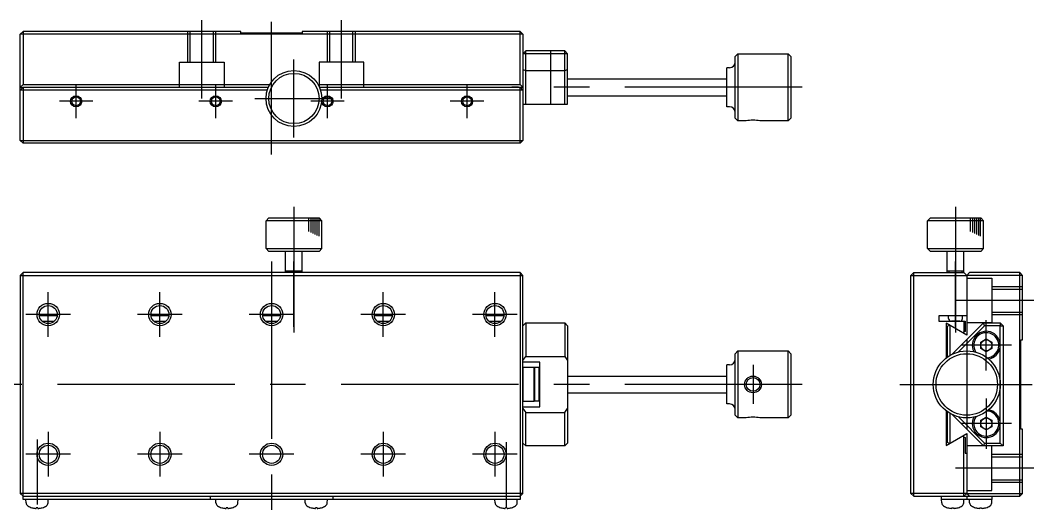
# Model space of a CAD drawing. Extents: x 1 to 273, y 0 to 197.
# Drawn here: x 91.3 to 272.7, y 109.1 to 196.9 of the extents above; entities that cross this region are included whole.
import ezdxf

# ---------------------------------------------------------------- set-up
doc = ezdxf.new("R2010")
doc.units = 0
doc.linetypes.add('CENTER', pattern=[50.8, 31.75, -6.35, 6.35, -6.35])
doc.linetypes.add('DASHED', pattern=[19.05, 12.7, -6.35])
doc.layers.get('0').update_dxf_attribs({"linetype": 'CONTINUOUS'})
doc.layers.add('CENTER', color=1, linetype='CENTER')

msp = doc.modelspace()

# ---------------------------------------------------------------- linework, layer by layer
at = {"color": 7, "linetype": 'CONTINUOUS'}
for p, q in [((91.76, 194.9), (91.26, 194.4)), ((91.26, 175.4), (91.26, 194.4)), ((181.26, 194.4), (91.26, 194.4)), ((130.76, 194.9), (91.76, 194.9)), ((91.76, 194.9), (91.76, 185.4)), ((130.76, 194.6), (130.76, 194.9)), ((141.76, 194.6), (130.76, 194.6)), ((180.76, 194.9), (141.76, 194.9)), ((141.76, 194.9), (141.76, 194.6)), ((181.26, 194.4), (180.76, 194.9)), ((180.76, 185.4), (180.76, 194.9)), ((181.26, 194.4), (181.26, 175.4)), ((181.76, 191.4), (181.26, 190.9)), ((189.26, 190.9), (181.26, 190.9)), ((188.76, 191.4), (181.76, 191.4)), ((181.76, 181.9), (181.76, 191.4)), ((186.26, 181.9), (186.26, 191.4)), ((189.26, 190.9), (188.76, 191.4)), ((188.76, 181.9), (188.76, 191.4)), ((189.26, 181.9), (189.26, 190.9)), ((219.26, 190.4), (219.76, 190.9)), ((219.76, 190.9), (228.76, 190.9)), ((219.76, 190.9), (219.76, 178.9)), ((228.76, 190.9), (229.26, 190.4)), ((228.76, 178.9), (228.76, 190.9)), ((219.26, 179.4), (219.26, 190.4)), ((229.26, 190.4), (229.26, 179.4)), ((181.26, 188.1), (181.76, 187.9)), ((181.76, 187.9), (188.76, 187.9)), ((188.76, 187.9), (189.26, 188.1)), ((217.76, 181.4), (217.76, 188.4)), ((218.26, 188.4), (217.76, 188.4)), ((91.76, 185.4), (91.26, 184.9)), ((91.76, 185.4), (135.93, 185.4)), ((144.59, 185.4), (180.76, 185.4)), ((180.76, 185.4), (181.26, 184.9)), ((189.26, 186.4), (217.76, 186.4)), ((91.26, 184.4), (91.76, 184.9)), ((91.26, 184.9), (135.68, 184.9)), ((135.49, 184.4), (91.26, 184.4)), ((91.76, 184.9), (91.76, 174.9)), ((144.85, 184.9), (181.26, 184.9)), ((181.26, 184.4), (145.03, 184.4)), ((180.76, 184.9), (181.26, 184.4)), ((180.76, 174.9), (180.76, 184.9)), ((189.26, 183.4), (217.76, 183.4)), ((181.26, 181.9), (189.26, 181.9)), ((218.26, 181.4), (217.76, 181.4)), ((219.76, 178.9), (219.26, 179.4)), ((221.24, 178.9), (219.76, 178.9)), ((228.76, 178.9), (223.69, 178.9)), ((229.26, 179.4), (228.76, 178.9)), ((91.76, 174.9), (91.26, 175.4)), ((91.26, 175.4), (181.26, 175.4)), ((180.76, 174.9), (91.76, 174.9)), ((181.26, 175.4), (180.76, 174.9)), ((135.76, 161.54), (135.26, 161.04)), ((135.76, 161.54), (144.76, 161.54)), ((144.76, 161.54), (145.26, 161.04)), ((254.23, 161.54), (253.73, 161.04)), ((254.23, 161.54), (263.23, 161.54)), ((263.23, 161.54), (263.73, 161.04)), ((145.26, 161.04), (135.26, 161.04)), ((135.26, 156.04), (135.26, 161.04)), ((145.26, 156.04), (145.26, 161.04)), ((263.73, 161.04), (253.73, 161.04)), ((253.73, 156.04), (253.73, 161.04)), ((263.73, 156.04), (263.73, 161.04)), ((135.26, 156.04), (145.26, 156.04)), ((135.76, 155.54), (135.26, 156.04)), ((144.76, 155.54), (135.76, 155.54)), ((138.76, 151.74), (138.76, 155.54)), ((141.76, 151.74), (141.76, 155.54)), ((144.76, 155.54), (145.26, 156.04)), ((253.73, 156.04), (263.73, 156.04)), ((254.23, 155.54), (253.73, 156.04)), ((263.23, 155.54), (254.23, 155.54)), ((257.23, 151.74), (257.23, 155.54)), ((260.23, 151.74), (260.23, 155.54)), ((263.23, 155.54), (263.73, 156.04)), ((91.76, 151.74), (91.26, 151.24)), ((91.26, 151.24), (91.26, 112.24)), ((91.26, 151.24), (181.26, 151.24)), ((180.76, 151.74), (91.76, 151.74)), ((91.76, 111.14), (91.76, 151.74)), ((138.76, 152.04), (141.76, 152.04)), ((181.26, 151.24), (180.76, 151.74)), ((180.76, 151.74), (180.76, 111.14)), ((181.26, 112.24), (181.26, 151.24)), ((250.73, 151.24), (251.23, 151.74)), ((250.73, 112.24), (250.73, 151.24)), ((250.73, 151.24), (260.73, 151.24)), ((251.23, 151.74), (260.23, 151.74)), ((251.23, 111.74), (251.23, 151.74)), ((257.23, 152.04), (260.23, 152.04)), ((260.23, 151.74), (260.73, 151.24)), ((261.23, 151.74), (260.73, 151.24)), ((260.73, 151.24), (260.73, 140.56)), ((270.73, 151.24), (260.73, 151.24)), ((260.73, 151.24), (260.73, 144.04)), ((270.23, 151.74), (261.23, 151.74)), ((270.73, 151.24), (270.23, 151.74)), ((270.23, 111.74), (270.23, 151.74)), ((270.73, 139.74), (270.73, 151.24)), ((97.87, 144.04), (94.66, 144.04)), ((117.87, 144.04), (114.66, 144.04)), ((137.87, 144.04), (134.66, 144.04)), ((157.87, 144.04), (154.66, 144.04)), ((177.87, 144.04), (174.66, 144.04)), ((260.73, 144.04), (255.73, 144.04)), ((255.73, 144.04), (255.73, 143.04)), ((257.48, 143.54), (257.48, 144.04)), ((259.98, 143.54), (259.98, 144.04)), ((95.17, 143.04), (97.35, 143.04)), ((115.17, 143.04), (117.35, 143.04)), ((135.17, 143.04), (137.35, 143.04)), ((155.17, 143.04), (157.35, 143.04)), ((175.17, 143.04), (177.35, 143.04)), ((181.26, 142.24), (181.76, 142.74)), ((181.76, 142.74), (188.76, 142.74)), ((181.76, 142.74), (181.76, 136.74)), ((188.76, 142.74), (189.26, 142.24)), ((188.76, 142.74), (188.76, 136.74)), ((189.26, 142.24), (189.26, 121.24)), ((255.73, 143.04), (260.43, 143.04)), ((260.73, 140.56), (257.03, 142.69)), ((257.03, 142.69), (257.03, 136.47)), ((257.66, 142.33), (257.23, 142.08)), ((257.23, 142.08), (257.23, 136.62)), ((257.73, 142.29), (257.73, 136.94)), ((259.48, 143.04), (257.98, 143.04)), ((258.14, 137.16), (263.73, 142.74)), ((263.93, 142.24), (259.25, 137.56)), ((260.23, 143.04), (260.23, 141.11)), ((260.43, 143.04), (260.43, 141.23)), ((263.73, 142.74), (266.73, 142.74)), ((263.93, 142.24), (263.73, 142.74)), ((266.73, 142.24), (263.93, 142.24)), ((266.73, 142.74), (267.23, 142.24)), ((266.73, 142.74), (266.73, 142.24)), ((266.73, 121.24), (266.73, 142.24)), ((266.73, 142.24), (267.23, 142.24)), ((267.23, 142.24), (267.23, 120.74)), ((260.43, 141.23), (259.99, 140.98)), ((263.23, 139.32), (264.23, 139.9)), ((264.23, 139.9), (265.23, 139.32)), ((270.43, 123.74), (270.43, 139.74)), ((270.43, 139.74), (270.73, 139.74)), ((263.23, 138.17), (263.23, 139.32)), ((264.23, 137.59), (263.23, 138.17)), ((265.23, 138.17), (264.23, 137.59)), ((265.23, 139.32), (265.23, 138.17)), ((181.26, 136.04), (181.76, 136.74)), ((181.76, 136.74), (188.76, 136.74)), ((188.76, 136.74), (189.26, 136.04)), ((219.26, 137.24), (219.76, 137.74)), ((219.26, 126.24), (219.26, 137.24)), ((219.76, 137.74), (228.76, 137.74)), ((219.76, 137.74), (219.76, 125.74)), ((228.76, 137.74), (229.26, 137.24)), ((228.76, 125.74), (228.76, 137.74)), ((229.26, 137.24), (229.26, 126.24)), ((184.26, 135.74), (181.26, 135.74)), ((183.26, 134.74), (181.26, 134.74)), ((181.26, 134.74), (181.26, 128.74)), ((183.26, 128.74), (183.26, 134.74)), ((183.26, 134.64), (183.36, 134.74)), ((183.36, 134.74), (183.36, 128.74)), ((184.16, 134.74), (183.36, 134.74)), ((184.16, 128.74), (184.16, 134.74)), ((184.26, 134.64), (184.16, 134.74)), ((184.26, 127.74), (184.26, 135.74)), ((217.76, 128.24), (217.76, 135.24)), ((218.26, 135.24), (217.76, 135.24)), ((189.26, 133.24), (217.76, 133.24)), ((183.26, 128.84), (183.36, 128.74)), ((184.26, 128.84), (184.16, 128.74)), ((189.26, 130.24), (217.76, 130.24)), ((181.26, 128.74), (183.26, 128.74)), ((181.26, 127.74), (184.26, 127.74)), ((181.26, 127.45), (181.76, 126.74)), ((184.16, 128.74), (183.36, 128.74)), ((188.76, 126.74), (189.26, 127.45)), ((218.26, 128.24), (217.76, 128.24)), ((181.76, 120.74), (181.76, 126.74)), ((181.76, 126.74), (188.76, 126.74)), ((188.76, 120.74), (188.76, 126.74)), ((219.76, 125.74), (219.26, 126.24)), ((221.24, 125.74), (219.76, 125.74)), ((228.76, 125.74), (223.69, 125.74)), ((229.26, 126.24), (228.76, 125.74)), ((257.03, 127.02), (257.03, 120.79)), ((257.23, 126.87), (257.23, 121.41)), ((257.73, 126.55), (257.73, 121.2)), ((258.14, 126.33), (263.73, 120.74)), ((259.25, 125.93), (263.93, 121.24)), ((263.23, 125.32), (264.23, 125.9)), ((263.23, 124.17), (263.23, 125.32)), ((264.23, 125.9), (265.23, 125.32)), ((265.23, 125.32), (265.23, 124.17)), ((264.23, 123.59), (263.23, 124.17)), ((265.23, 124.17), (264.23, 123.59)), ((270.73, 123.74), (270.43, 123.74)), ((270.73, 112.24), (270.73, 123.74)), ((257.03, 120.79), (260.73, 122.93)), ((259.99, 122.51), (260.43, 122.26)), ((260.23, 111.74), (260.23, 122.37)), ((260.43, 122.26), (260.43, 119.44)), ((260.73, 122.93), (260.73, 112.24)), ((181.76, 120.74), (181.26, 121.24)), ((188.76, 120.74), (181.76, 120.74)), ((189.26, 121.24), (188.76, 120.74)), ((257.23, 121.41), (257.66, 121.16)), ((263.93, 121.24), (263.73, 120.74)), ((267.23, 120.74), (263.73, 120.74)), ((263.93, 121.24), (266.73, 121.24)), ((266.73, 121.24), (267.23, 120.74)), ((260.43, 119.44), (260.73, 119.44)), ((260.73, 119.44), (260.73, 112.24)), ((91.26, 112.24), (91.76, 111.74)), ((181.26, 112.24), (91.26, 112.24)), ((91.76, 111.74), (180.76, 111.74)), ((180.76, 111.14), (91.76, 111.14)), ((92.29, 110.54), (92.26, 111.14)), ((96.24, 110.54), (96.26, 111.14)), ((125.26, 111.74), (125.26, 111.14)), ((126.29, 110.54), (126.26, 111.14)), ((130.24, 110.54), (130.26, 111.14)), ((142.29, 110.54), (142.26, 111.14)), ((146.24, 110.54), (146.26, 111.14)), ((147.26, 111.14), (147.26, 111.74)), ((176.29, 110.54), (176.26, 111.14)), ((180.24, 110.54), (180.26, 111.14)), ((180.76, 111.74), (181.26, 112.24)), ((251.23, 111.74), (250.73, 112.24)), ((260.73, 112.24), (250.73, 112.24)), ((251.23, 111.74), (270.23, 111.74)), ((256.23, 111.14), (256.23, 111.74)), ((256.25, 110.54), (256.23, 111.14)), ((265.23, 111.14), (256.23, 111.14)), ((260.2, 110.54), (260.23, 111.14)), ((260.73, 112.24), (260.23, 111.74)), ((260.73, 112.24), (261.23, 111.74)), ((260.73, 112.24), (270.73, 112.24)), ((260.73, 111.74), (260.73, 111.14)), ((261.25, 110.54), (261.23, 111.14)), ((265.2, 110.54), (265.23, 111.14)), ((265.23, 111.74), (265.23, 111.14)), ((270.23, 111.74), (270.73, 112.24)), ((93.35, 109.68), (93.35, 109.68)), ((93.98, 109.56), (94.02, 109.56)), ((94.02, 109.56), (94.03, 109.56)), ((94.03, 109.56), (94.05, 109.56)), ((94.05, 109.56), (94.05, 109.56)), ((94.05, 109.56), (94.06, 109.56)), ((94.06, 109.56), (94.07, 109.56)), ((94.07, 109.56), (94.08, 109.56)), ((94.08, 109.56), (94.09, 109.56)), ((94.09, 109.56), (94.09, 109.56)), ((94.09, 109.56), (94.1, 109.56)), ((94.1, 109.56), (94.1, 109.56)), ((94.1, 109.56), (94.1, 109.56)), ((94.1, 109.56), (94.1, 109.56)), ((94.4, 109.68), (94.13, 109.68)), ((94.43, 109.56), (94.43, 109.56)), ((94.43, 109.56), (94.43, 109.56)), ((94.43, 109.56), (94.43, 109.56)), ((94.43, 109.56), (94.44, 109.56)), ((94.44, 109.56), (94.44, 109.56)), ((94.44, 109.56), (94.45, 109.56)), ((94.45, 109.56), (94.46, 109.56)), ((94.46, 109.56), (94.47, 109.56)), ((94.47, 109.56), (94.47, 109.56)), ((94.47, 109.56), (94.48, 109.56)), ((94.48, 109.56), (94.49, 109.56)), ((94.49, 109.56), (94.51, 109.56)), ((94.51, 109.56), (94.53, 109.56)), ((94.53, 109.56), (94.55, 109.56)), ((95.18, 109.68), (95.18, 109.68)), ((127.35, 109.68), (127.35, 109.68)), ((127.98, 109.56), (128.02, 109.56)), ((128.02, 109.56), (128.03, 109.56)), ((128.03, 109.56), (128.05, 109.56)), ((128.05, 109.56), (128.05, 109.56)), ((128.05, 109.56), (128.06, 109.56)), ((128.06, 109.56), (128.07, 109.56)), ((128.07, 109.56), (128.08, 109.56)), ((128.08, 109.56), (128.09, 109.56)), ((128.09, 109.56), (128.09, 109.56)), ((128.09, 109.56), (128.1, 109.56)), ((128.1, 109.56), (128.1, 109.56)), ((128.1, 109.56), (128.1, 109.56)), ((128.1, 109.56), (128.1, 109.56)), ((128.4, 109.68), (128.13, 109.68)), ((128.43, 109.56), (128.43, 109.56)), ((128.43, 109.56), (128.43, 109.56)), ((128.43, 109.56), (128.43, 109.56)), ((128.43, 109.56), (128.44, 109.56)), ((128.44, 109.56), (128.44, 109.56)), ((128.44, 109.56), (128.45, 109.56)), ((128.45, 109.56), (128.46, 109.56)), ((128.46, 109.56), (128.47, 109.56)), ((128.47, 109.56), (128.47, 109.56)), ((128.47, 109.56), (128.48, 109.56)), ((128.48, 109.56), (128.49, 109.56)), ((128.49, 109.56), (128.51, 109.56)), ((128.51, 109.56), (128.53, 109.56)), ((128.53, 109.56), (128.55, 109.56)), ((129.18, 109.68), (129.18, 109.68)), ((143.35, 109.68), (143.35, 109.68)), ((143.98, 109.56), (144.02, 109.56)), ((144.02, 109.56), (144.03, 109.56)), ((144.03, 109.56), (144.05, 109.56)), ((144.05, 109.56), (144.05, 109.56)), ((144.05, 109.56), (144.06, 109.56)), ((144.06, 109.56), (144.07, 109.56)), ((144.07, 109.56), (144.08, 109.56)), ((144.08, 109.56), (144.09, 109.56)), ((144.09, 109.56), (144.09, 109.56)), ((144.09, 109.56), (144.1, 109.56)), ((144.1, 109.56), (144.1, 109.56)), ((144.1, 109.56), (144.1, 109.56)), ((144.1, 109.56), (144.1, 109.56)), ((144.4, 109.68), (144.13, 109.68)), ((144.43, 109.56), (144.43, 109.56)), ((144.43, 109.56), (144.43, 109.56)), ((144.43, 109.56), (144.43, 109.56)), ((144.43, 109.56), (144.44, 109.56)), ((144.44, 109.56), (144.44, 109.56)), ((144.44, 109.56), (144.45, 109.56)), ((144.45, 109.56), (144.46, 109.56)), ((144.46, 109.56), (144.47, 109.56)), ((144.47, 109.56), (144.47, 109.56)), ((144.47, 109.56), (144.48, 109.56)), ((144.48, 109.56), (144.49, 109.56)), ((144.49, 109.56), (144.51, 109.56)), ((144.51, 109.56), (144.53, 109.56)), ((144.53, 109.56), (144.55, 109.56)), ((145.18, 109.68), (145.18, 109.68)), ((177.35, 109.68), (177.35, 109.68)), ((177.98, 109.56), (178.02, 109.56)), ((178.02, 109.56), (178.03, 109.56)), ((178.03, 109.56), (178.05, 109.56)), ((178.05, 109.56), (178.05, 109.56)), ((178.05, 109.56), (178.06, 109.56)), ((178.06, 109.56), (178.07, 109.56)), ((178.07, 109.56), (178.08, 109.56)), ((178.08, 109.56), (178.09, 109.56)), ((178.09, 109.56), (178.09, 109.56)), ((178.09, 109.56), (178.1, 109.56)), ((178.1, 109.56), (178.1, 109.56)), ((178.1, 109.56), (178.1, 109.56)), ((178.1, 109.56), (178.1, 109.56)), ((178.4, 109.68), (178.13, 109.68)), ((178.43, 109.56), (178.43, 109.56)), ((178.43, 109.56), (178.43, 109.56)), ((178.43, 109.56), (178.43, 109.56)), ((178.43, 109.56), (178.44, 109.56)), ((178.44, 109.56), (178.44, 109.56)), ((178.44, 109.56), (178.45, 109.56)), ((178.45, 109.56), (178.46, 109.56)), ((178.46, 109.56), (178.47, 109.56)), ((178.47, 109.56), (178.47, 109.56)), ((178.47, 109.56), (178.48, 109.56)), ((178.48, 109.56), (178.49, 109.56)), ((178.49, 109.56), (178.51, 109.56)), ((178.51, 109.56), (178.53, 109.56)), ((178.53, 109.56), (178.55, 109.56)), ((179.18, 109.68), (179.18, 109.68)), ((257.31, 109.68), (257.31, 109.68)), ((257.96, 109.56), (257.94, 109.56)), ((257.98, 109.56), (257.96, 109.56)), ((258, 109.56), (257.98, 109.56)), ((258.01, 109.56), (258, 109.56)), ((258.02, 109.56), (258.01, 109.56)), ((258.03, 109.56), (258.02, 109.56)), ((258.02, 109.56), (258.02, 109.56)), ((258.04, 109.56), (258.03, 109.56)), ((258.05, 109.56), (258.04, 109.56)), ((258.06, 109.56), (258.05, 109.56)), ((258.05, 109.56), (258.05, 109.56)), ((258.06, 109.56), (258.06, 109.56)), ((258.06, 109.56), (258.06, 109.56)), ((258.06, 109.56), (258.06, 109.56)), ((258.09, 109.68), (258.36, 109.68)), ((258.4, 109.56), (258.39, 109.56)), ((258.39, 109.56), (258.39, 109.56)), ((258.39, 109.56), (258.39, 109.56)), ((258.39, 109.56), (258.39, 109.56)), ((258.41, 109.56), (258.4, 109.56)), ((258.4, 109.56), (258.4, 109.56)), ((258.42, 109.56), (258.41, 109.56)), ((258.43, 109.56), (258.42, 109.56)), ((258.44, 109.56), (258.43, 109.56)), ((258.45, 109.56), (258.44, 109.56)), ((258.46, 109.56), (258.45, 109.56)), ((258.47, 109.56), (258.46, 109.56)), ((258.51, 109.56), (258.47, 109.56)), ((259.14, 109.68), (259.14, 109.68)), ((262.31, 109.68), (262.31, 109.68)), ((262.96, 109.56), (262.94, 109.56)), ((262.98, 109.56), (262.96, 109.56)), ((263, 109.56), (262.98, 109.56)), ((263.01, 109.56), (263, 109.56)), ((263.02, 109.56), (263.01, 109.56)), ((263.03, 109.56), (263.02, 109.56)), ((263.02, 109.56), (263.02, 109.56)), ((263.04, 109.56), (263.03, 109.56)), ((263.05, 109.56), (263.04, 109.56)), ((263.06, 109.56), (263.05, 109.56)), ((263.05, 109.56), (263.05, 109.56)), ((263.06, 109.56), (263.06, 109.56)), ((263.06, 109.56), (263.06, 109.56)), ((263.06, 109.56), (263.06, 109.56)), ((263.09, 109.68), (263.36, 109.68)), ((263.4, 109.56), (263.39, 109.56)), ((263.39, 109.56), (263.39, 109.56)), ((263.39, 109.56), (263.39, 109.56)), ((263.39, 109.56), (263.39, 109.56)), ((263.41, 109.56), (263.4, 109.56)), ((263.4, 109.56), (263.4, 109.56)), ((263.42, 109.56), (263.41, 109.56)), ((263.43, 109.56), (263.42, 109.56)), ((263.44, 109.56), (263.43, 109.56)), ((263.45, 109.56), (263.44, 109.56)), ((263.46, 109.56), (263.45, 109.56)), ((263.47, 109.56), (263.46, 109.56)), ((263.51, 109.56), (263.47, 109.56)), ((264.14, 109.68), (264.14, 109.68))]:
    msp.add_line(p, q, dxfattribs=at)
at = {"color": 3, "linetype": 'DASHED'}
for p, q in [((121.26, 189.4), (121.26, 194.9)), ((121.7, 189.4), (121.7, 194.9)), ((125.83, 189.4), (125.83, 194.9)), ((126.26, 189.4), (126.26, 194.9)), ((146.26, 189.4), (146.26, 194.9)), ((146.7, 189.4), (146.7, 194.9)), ((150.83, 189.4), (150.83, 194.9)), ((151.26, 189.4), (151.26, 194.9)), ((119.76, 184.9), (119.76, 189.4)), ((119.76, 189.4), (127.76, 189.4)), ((127.76, 189.4), (127.76, 184.9)), ((152.76, 189.4), (144.76, 189.4)), ((144.76, 189.4), (144.76, 184.9)), ((152.76, 184.9), (152.76, 189.4)), ((260.73, 150.74), (265.23, 150.74)), ((265.23, 150.74), (265.23, 142.74)), ((265.23, 149.24), (270.73, 149.24)), ((265.23, 148.81), (270.73, 148.81)), ((265.23, 144.68), (270.73, 144.68)), ((265.23, 144.24), (270.73, 144.24)), ((265.23, 142.74), (260.73, 142.74)), ((265.23, 120.74), (260.73, 120.74)), ((265.23, 112.74), (265.23, 120.74)), ((265.23, 119.24), (270.73, 119.24)), ((265.23, 118.81), (270.73, 118.81)), ((265.23, 114.68), (270.73, 114.68)), ((260.73, 112.74), (265.23, 112.74)), ((265.23, 114.24), (270.73, 114.24))]:
    msp.add_line(p, q, dxfattribs=at)
at = {"color": 3, "linetype": 'CONTINUOUS'}
for p, q in [((142.88, 161.54), (142.88, 159.13)), ((143.28, 161.54), (143.28, 158.94)), ((143.64, 161.54), (143.64, 158.76)), ((144, 161.54), (144, 158.59)), ((144.36, 161.54), (144.36, 158.41)), ((144.69, 161.54), (144.69, 158.25)), ((261.34, 161.54), (261.34, 159.13)), ((261.74, 161.54), (261.74, 158.94)), ((262.1, 161.54), (262.1, 158.76)), ((262.46, 161.54), (262.46, 158.59)), ((262.82, 161.54), (262.82, 158.41)), ((263.15, 161.54), (263.15, 158.25)), ((139.07, 152.04), (139.07, 151.74)), ((141.46, 151.74), (141.46, 152.04)), ((257.53, 152.04), (257.53, 151.74)), ((259.92, 151.74), (259.92, 152.04))]:
    msp.add_line(p, q, dxfattribs=at)
at = {"color": 7, "linetype": 'CONTINUOUS'}
for centre, radius in [((140.26, 182.9), 5), ((140.26, 182.9), 4.5), ((101.26, 182.4), 0.783), ((126.26, 182.4), 0.783), ((146.26, 182.4), 0.783), ((171.26, 182.4), 0.783), ((96.26, 144.24), 1.62), ((116.26, 144.24), 1.62), ((136.26, 144.24), 1.62), ((156.26, 144.24), 1.62), ((176.26, 144.24), 1.62), ((264.23, 138.74), 1), ((260.73, 131.74), 6), ((260.73, 131.74), 5.5), ((222.46, 131.74), 1.23), ((264.23, 124.74), 1), ((96.26, 119.24), 1.62), ((116.26, 119.24), 1.62), ((136.26, 119.24), 1.62), ((156.26, 119.24), 1.62), ((176.26, 119.24), 1.62)]:
    msp.add_circle(centre, radius, dxfattribs=at)
at = {"color": 3, "linetype": 'CONTINUOUS'}
for centre, radius in [((101.26, 182.4), 1), ((126.26, 182.4), 1), ((146.26, 182.4), 1), ((171.26, 182.4), 1), ((96.26, 144.24), 2), ((116.26, 144.24), 2), ((136.26, 144.24), 2), ((156.26, 144.24), 2), ((176.26, 144.24), 2), ((222.46, 131.74), 1.5), ((96.26, 119.24), 2), ((116.26, 119.24), 2), ((136.26, 119.24), 2), ((156.26, 119.24), 2), ((176.26, 119.24), 2)]:
    msp.add_circle(centre, radius, dxfattribs=at)
at = {"color": 7, "linetype": 'CONTINUOUS'}
for centre, radius, start, end in [((218.26, 189.4), 1, 270, 0), ((218.26, 180.4), 1, 0, 90), ((222.46, 173.02), 6, 78.1754, 101.8246), ((257.98, 143.54), 0.5, 180, 270), ((259.48, 143.54), 0.5, 270, 0), ((264.23, 138.74), 2.5, 279.8262, 207.0437), ((264.23, 138.74), 2.25, 274.0387, 212.8312), ((218.26, 136.24), 1, 270, 0), ((218.26, 127.24), 1, 0, 90), ((264.23, 124.74), 2.5, 152.9563, 80.1738), ((222.46, 119.87), 6, 78.1754, 101.8246), ((264.23, 124.74), 2.25, 147.1688, 85.9613), ((92.93, 110.56), 0.64, 182, 238.4554), ((94.26, 112.74), 3.2, 238.4554, 252.9888), ((93.35, 109.74), 0.06, 252.9888, 270), ((94.26, 112.75), 3.2, 253.2797, 264.8964), ((93.01, 109.84), 1.12, 345.4904, 351.8694), ((95.52, 109.84), 1.13, 188.1306, 194.5096), ((94.27, 112.75), 3.2, 275.1036, 286.7203), ((95.18, 109.74), 0.06, 270, 287.0112), ((94.26, 112.74), 3.2, 287.0112, 301.5446), ((95.6, 110.56), 0.64, 301.5446, 358), ((126.93, 110.56), 0.64, 182, 238.4554), ((128.26, 112.74), 3.2, 238.4554, 252.9888), ((127.35, 109.74), 0.06, 252.9888, 270), ((128.26, 112.75), 3.2, 253.2797, 264.8964), ((127.01, 109.84), 1.12, 345.4904, 351.8694), ((129.52, 109.84), 1.13, 188.1306, 194.5096), ((128.27, 112.75), 3.2, 275.1036, 286.7203), ((129.18, 109.74), 0.06, 270, 287.0112), ((128.26, 112.74), 3.2, 287.0112, 301.5446), ((129.6, 110.56), 0.64, 301.5446, 358), ((142.93, 110.56), 0.64, 182, 238.4554), ((144.26, 112.74), 3.2, 238.4554, 252.9888), ((143.35, 109.74), 0.06, 252.9888, 270), ((144.26, 112.75), 3.2, 253.2797, 264.8964), ((143.01, 109.84), 1.12, 345.4904, 351.8694), ((145.52, 109.84), 1.13, 188.1306, 194.5096), ((144.27, 112.75), 3.2, 275.1036, 286.7203), ((145.18, 109.74), 0.06, 270, 287.0112), ((144.26, 112.74), 3.2, 287.0112, 301.5446), ((145.6, 110.56), 0.64, 301.5446, 358), ((176.93, 110.56), 0.64, 182, 238.4554), ((178.26, 112.74), 3.2, 238.4554, 252.9888), ((177.35, 109.74), 0.06, 252.9888, 270), ((178.26, 112.75), 3.2, 253.2797, 264.8964), ((177.01, 109.84), 1.12, 345.4904, 351.8694), ((179.52, 109.84), 1.13, 188.1306, 194.5096), ((178.27, 112.75), 3.2, 275.1036, 286.7203), ((179.18, 109.74), 0.06, 270, 287.0112), ((178.26, 112.74), 3.2, 287.0112, 301.5446), ((179.6, 110.56), 0.64, 301.5446, 358), ((256.89, 110.56), 0.64, 182, 238.4554), ((258.23, 112.74), 3.2, 238.4554, 252.9888), ((257.31, 109.74), 0.06, 252.9888, 270), ((258.22, 112.75), 3.2, 253.2797, 264.8964), ((256.97, 109.84), 1.13, 345.4904, 351.8694), ((259.48, 109.84), 1.12, 188.1306, 194.5096), ((258.23, 112.75), 3.2, 275.1036, 286.7203), ((259.14, 109.74), 0.06, 270, 287.0112), ((258.23, 112.74), 3.2, 287.0112, 301.5446), ((259.56, 110.56), 0.64, 301.5446, 358), ((261.89, 110.56), 0.64, 182, 238.4554), ((263.23, 112.74), 3.2, 238.4554, 252.9888), ((262.31, 109.74), 0.06, 252.9888, 270), ((263.22, 112.75), 3.2, 253.2797, 264.8964), ((261.97, 109.84), 1.13, 345.4904, 351.8694), ((264.48, 109.84), 1.12, 188.1306, 194.5096), ((263.23, 112.75), 3.2, 275.1036, 286.7203), ((264.14, 109.74), 0.06, 270, 287.0112), ((263.23, 112.74), 3.2, 287.0112, 301.5446), ((264.56, 110.56), 0.64, 301.5446, 358)]:
    msp.add_arc(centre, radius, start, end, dxfattribs=at)
at = {"layer": 'CENTER', "color": 1, "linetype": 'CENTER'}
for p, q in [((123.76, 182.9), (123.76, 196.9)), ((136.26, 172.9), (136.26, 196.6)), ((148.76, 182.9), (148.76, 196.9)), ((140.26, 175.9), (140.26, 189.9)), ((101.26, 179.4), (101.26, 185.4)), ((126.26, 179.4), (126.26, 185.4)), ((146.26, 179.4), (146.26, 185.4)), ((171.26, 179.4), (171.26, 185.4)), ((231.26, 184.9), (179.26, 184.9)), ((104.26, 182.4), (98.26, 182.4)), ((129.26, 182.4), (123.26, 182.4)), ((133.26, 182.9), (147.26, 182.9)), ((149.26, 182.4), (143.26, 182.4)), ((174.26, 182.4), (168.26, 182.4)), ((140.26, 163.54), (140.26, 141.04)), ((258.73, 163.54), (258.73, 141.04)), ((136.26, 153.74), (136.26, 109.14)), ((140.26, 142.04), (140.26, 153.74)), ((258.73, 142.04), (258.73, 153.74)), ((96.26, 140.24), (96.26, 148.24)), ((116.26, 140.24), (116.26, 148.24)), ((156.26, 140.24), (156.26, 148.24)), ((176.26, 140.24), (176.26, 148.24)), ((272.73, 146.74), (258.73, 146.74)), ((100.26, 144.24), (92.26, 144.24)), ((120.26, 144.24), (112.26, 144.24)), ((140.26, 144.24), (132.26, 144.24)), ((160.26, 144.24), (152.26, 144.24)), ((180.26, 144.24), (172.26, 144.24)), ((264.23, 134.24), (264.23, 143.24)), ((260.73, 139.74), (260.73, 123.74)), ((268.73, 138.74), (259.73, 138.74)), ((222.46, 135.24), (222.46, 128.24)), ((231.26, 131.74), (89.26, 131.74)), ((248.73, 131.74), (272.43, 131.74)), ((264.23, 129.24), (264.23, 120.24)), ((268.73, 124.74), (259.73, 124.74)), ((94.26, 121.9), (94.26, 110.24)), ((96.26, 123.24), (96.26, 115.24)), ((116.26, 123.24), (116.26, 115.24)), ((156.26, 123.24), (156.26, 115.24)), ((176.26, 123.24), (176.26, 115.24)), ((178.26, 121.4), (178.26, 109.74)), ((100.26, 119.24), (92.26, 119.24)), ((120.26, 119.24), (112.26, 119.24)), ((140.26, 119.24), (132.26, 119.24)), ((160.26, 119.24), (152.26, 119.24)), ((180.26, 119.24), (172.26, 119.24)), ((272.73, 116.74), (258.73, 116.74))]:
    msp.add_line(p, q, dxfattribs=at)

doc.saveas('drawing.dxf')
